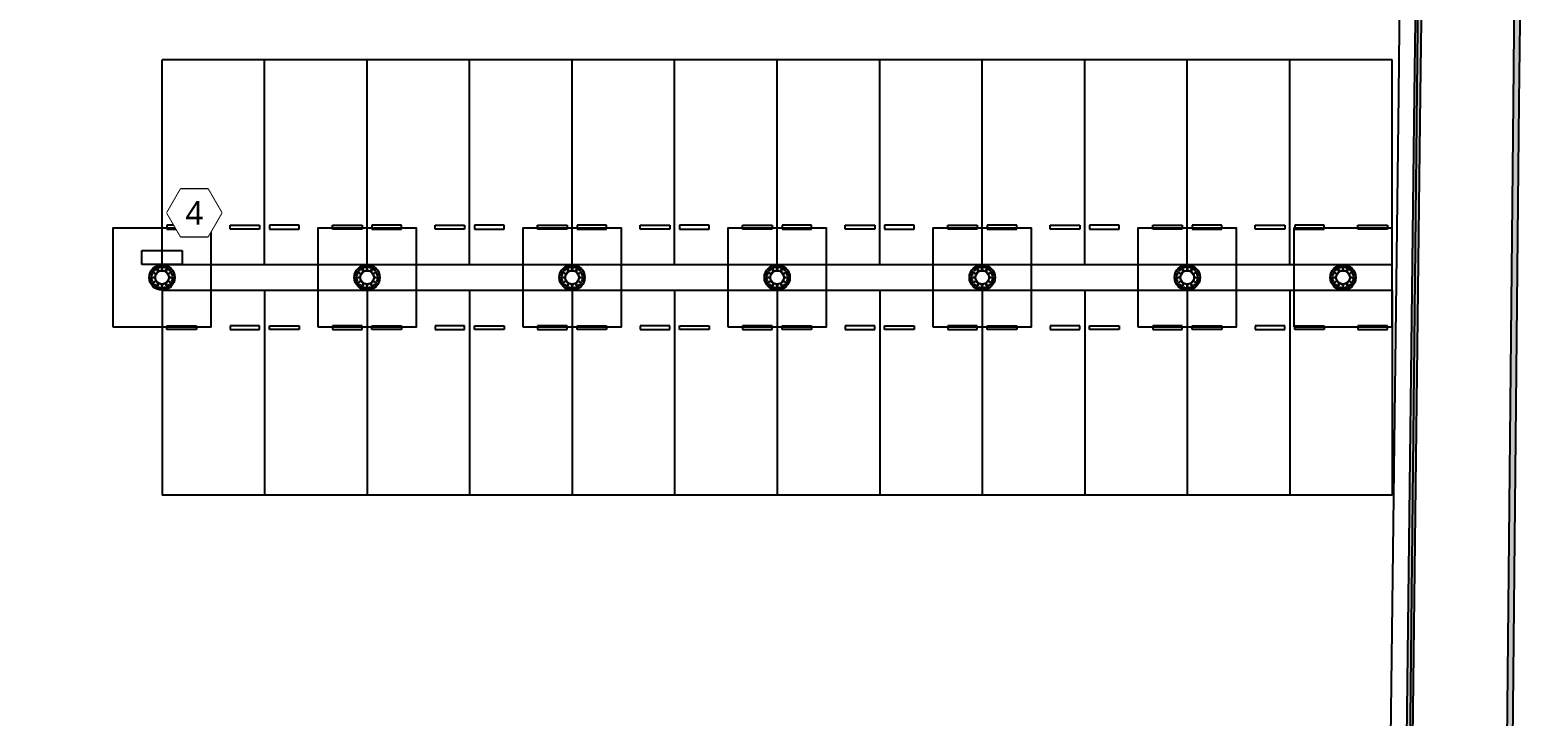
# Model space of a CAD drawing. Header units: millimetres. Extents: x 10297564 to 11610295, y -9287743 to -8409454.
# Drawn here: x 10609682 to 10647625, y -8892873 to -8875463 of the extents above; entities that cross this region are included whole.
import ezdxf
from ezdxf.enums import TextEntityAlignment as Align

# ---------------------------------------------------------------- set-up
doc = ezdxf.new("R2010")
doc.units = ezdxf.units.MM
doc.header["$LTSCALE"] = 100
doc.linetypes.add('CEN', pattern=[62, 60, -1, 0, -1])
for name, color, linetype in [('E-BACK', 8, 'Continuous'), ('EQ', 7, 'Continuous'), ('Sym', 2, 'Continuous'), ('text', 7, 'Continuous')]:
    doc.layers.add(name, color=color, linetype=linetype)
doc.styles.add('MG', font='malgun.ttf')

# ---------------------------------------------------------------- blocks, each defined once
blk = doc.blocks.new('ANCHOR_BOLT-PLAN-M24')
at = {"layer": 'E-BACK'}
for p, q in [((-26, 0), (26, 0)), ((-20, -4), (-18, 3)), ((0, 21), (-18, 10)), ((-18, 10), (-18, -10)), ((-13, 16), (-15, 12)), ((-13, 16), (-6, 17)), ((0, 26), (0, -26)), ((18, 10), (0, 21)), ((7, 20), (3, 19)), ((7, 20), (12, 14)), ((18, -10), (18, 10)), ((20, 4), (18, 7)), ((20, 4), (18, -3)), ((-20, -4), (-18, -7)), ((-18, -10), (0, -21)), ((-7, -20), (-12, -14)), ((-7, -20), (-3, -19)), ((0, -21), (18, -10)), ((13, -16), (6, -17)), ((13, -16), (15, -12))]:
    blk.add_line(p, q, dxfattribs=at)
for radius in [22, 12]:
    blk.add_circle((0, 0), radius, dxfattribs=at)
blk = doc.blocks.new('Arrow_Circle')
blk.add_circle((0, 0), 1)

msp = doc.modelspace()

# ---------------------------------------------------------------- hatches: boundary and pattern name
at = {"layer": 'E-BACK'}
h = msp.add_hatch(color=256, dxfattribs=at)
h.dxf.hatch_style = 1
h.paths.add_polyline_path([(10586772.2, -8914625.2), (10585159.7, -8912616.9), (10585201.9, -8912461.9), (10619813.7, -8912395.1), (10638792, -8912374.1), (10644459.3, -8906553.1), (10644599.4, -8893426), (10644794.8, -8877103.4), (10645005.5, -8860934.7), (10636792, -8853118.2), (10617078, -8853111.4), (10613453.4, -8853037.1), (10613473, -8852913), (10615239.7, -8850898.9), (10615712.2, -8850594.9), (10616009.8, -8850575.3), (10637134, -8850621.4), (10638801, -8850730.4), (10640346.4, -8851157.4), (10641922.2, -8851858.4), (10643454.8, -8852934.4), (10645187.6, -8854677.7), (10646504.7, -8856815.2), (10647193.6, -8858399.6), (10647625.1, -8860899), (10647444.2, -8877289.2), (10647283, -8893505.7), (10647129.7, -8906569.4), (10646954.5, -8908493), (10646349.5, -8910459.3), (10645295.7, -8912116), (10643834.7, -8913426.6), (10642491.3, -8914218.2), (10641078.5, -8914676.3), (10640073.1, -8914800.4), (10619663.6, -8914929.9), (10587502.2, -8914945.6), (10587010.5, -8914769)])
h.paths.add_polyline_path([(10586872.4, -8914510.5), (10585347.8, -8912611.6), (10619813.9, -8912545.1), (10638855.4, -8912524.1), (10644608.7, -8906614.7), (10644749.4, -8893427.7), (10644944.8, -8877105.2), (10645156.3, -8860871.2), (10636851.9, -8852968.2), (10617079.6, -8852961.4), (10613691, -8852891.9), (10615338.5, -8851013.6), (10615760.7, -8850742), (10616014.6, -8850725.3), (10637128.9, -8850771.4), (10638775.8, -8850879), (10640295.7, -8851299), (10641847.9, -8851989.5), (10643357.7, -8853049.6), (10645069, -8854771.2), (10646371.4, -8856884.8), (10647048.9, -8858442.8), (10647474.9, -8860911), (10647294.2, -8877287.7), (10647133.1, -8893504.1), (10646979.8, -8906561.7), (10646806.5, -8908463.8), (10646212.1, -8910395.9), (10645180.2, -8912018.1), (10643745.7, -8913305), (10642429.4, -8914080.6), (10641045.9, -8914529.2), (10640063.4, -8914650.5), (10619663.1, -8914779.9), (10587528.3, -8914795.6), (10587075.3, -8914632.8)], flags=16)

# ---------------------------------------------------------------- linework, layer by layer
for p, q in [((10645032.5, -8860880.6), (10644536.4, -8906458.5)), ((10644944.8, -8877105.2), (10645156.3, -8860871.2)), ((10647474.9, -8860911), (10647294.2, -8877287.7)), ((10647625.1, -8860899), (10647444.2, -8877289.2)), ((10644394.8, -8877098.4), (10644603.2, -8861104.1)), ((10644794.8, -8877103.4), (10645005.5, -8860934.7)), ((10644199.4, -8893421.5), (10644394.8, -8877098.4)), ((10644599.4, -8893426), (10644794.8, -8877103.4)), ((10644749.4, -8893427.7), (10644944.8, -8877105.2)), ((10647294.2, -8877287.7), (10647133.1, -8893504.1)), ((10647444.2, -8877289.2), (10647283, -8893505.7))]:
    msp.add_line(p, q, dxfattribs=at)
at = {"layer": 'E-BACK', "linetype": 'ByBlock', "ltscale": 1.8}
for p, q in [((10615631.9, -8876218.1), (10613031.9, -8876218.1)), ((10613031.9, -8881418.1), (10613031.9, -8876218.1)), ((10618231.9, -8876218.1), (10615631.9, -8876218.1)), ((10615631.9, -8881418.1), (10615631.9, -8876218.1)), ((10615631.9, -8881418.1), (10615631.9, -8876218.1)), ((10620831.9, -8876218.1), (10618231.9, -8876218.1)), ((10618231.9, -8881418.1), (10618231.9, -8876218.1)), ((10618231.9, -8881418.1), (10618231.9, -8876218.1)), ((10623431.9, -8876218.1), (10620831.9, -8876218.1)), ((10620831.9, -8881418.1), (10620831.9, -8876218.1)), ((10620831.9, -8881418.1), (10620831.9, -8876218.1)), ((10626031.9, -8876218.1), (10623431.9, -8876218.1)), ((10623431.9, -8881418.1), (10623431.9, -8876218.1)), ((10623431.9, -8881418.1), (10623431.9, -8876218.1)), ((10628631.9, -8876218.1), (10626031.9, -8876218.1)), ((10626031.9, -8881418.1), (10626031.9, -8876218.1)), ((10626031.9, -8881418.1), (10626031.9, -8876218.1)), ((10631231.9, -8876218.1), (10628631.9, -8876218.1)), ((10628631.9, -8881418.1), (10628631.9, -8876218.1)), ((10628631.9, -8881418.1), (10628631.9, -8876218.1)), ((10633831.9, -8876218.1), (10631231.9, -8876218.1)), ((10631231.9, -8881418.1), (10631231.9, -8876218.1)), ((10631231.9, -8881418.1), (10631231.9, -8876218.1)), ((10636431.9, -8876218.1), (10633831.9, -8876218.1)), ((10633831.9, -8881418.1), (10633831.9, -8876218.1)), ((10633831.9, -8881418.1), (10633831.9, -8876218.1)), ((10639031.9, -8876218.1), (10636431.9, -8876218.1)), ((10636431.9, -8881418.1), (10636431.9, -8876218.1)), ((10636431.9, -8881418.1), (10636431.9, -8876218.1)), ((10641631.9, -8876218.1), (10639031.9, -8876218.1)), ((10639031.9, -8881418.1), (10639031.9, -8876218.1)), ((10639031.9, -8881418.1), (10639031.9, -8876218.1)), ((10644231.9, -8876218.1), (10641631.9, -8876218.1)), ((10641631.9, -8881418.1), (10641631.9, -8876218.1)), ((10641631.9, -8881418.1), (10641631.9, -8876218.1)), ((10644231.9, -8881418.1), (10644231.9, -8876218.1)), ((10613906.9, -8880418.1), (10613156.9, -8880418.1)), ((10613156.9, -8880418.1), (10613156.9, -8880518.1)), ((10613156.9, -8880518.1), (10613906.9, -8880518.1)), ((10613906.9, -8880518.1), (10613906.9, -8880418.1)), ((10614756.9, -8880418.1), (10615506.9, -8880418.1)), ((10614756.9, -8880518.1), (10614756.9, -8880418.1)), ((10615506.9, -8880518.1), (10614756.9, -8880518.1)), ((10615506.9, -8880418.1), (10615506.9, -8880518.1)), ((10616506.9, -8880418.1), (10615756.9, -8880418.1)), ((10615756.9, -8880418.1), (10615756.9, -8880518.1)), ((10615756.9, -8880518.1), (10616506.9, -8880518.1)), ((10616506.9, -8880518.1), (10616506.9, -8880418.1)), ((10617356.9, -8880418.1), (10618106.9, -8880418.1)), ((10617356.9, -8880518.1), (10617356.9, -8880418.1)), ((10618106.9, -8880518.1), (10617356.9, -8880518.1)), ((10618106.9, -8880418.1), (10618106.9, -8880518.1)), ((10619106.9, -8880418.1), (10618356.9, -8880418.1)), ((10618356.9, -8880418.1), (10618356.9, -8880518.1)), ((10618356.9, -8880518.1), (10619106.9, -8880518.1)), ((10619106.9, -8880518.1), (10619106.9, -8880418.1)), ((10619956.9, -8880418.1), (10620706.9, -8880418.1)), ((10619956.9, -8880518.1), (10619956.9, -8880418.1)), ((10620706.9, -8880518.1), (10619956.9, -8880518.1)), ((10620706.9, -8880418.1), (10620706.9, -8880518.1)), ((10621706.9, -8880418.1), (10620956.9, -8880418.1)), ((10620956.9, -8880418.1), (10620956.9, -8880518.1)), ((10620956.9, -8880518.1), (10621706.9, -8880518.1)), ((10621706.9, -8880518.1), (10621706.9, -8880418.1)), ((10622556.9, -8880418.1), (10623306.9, -8880418.1)), ((10622556.9, -8880518.1), (10622556.9, -8880418.1)), ((10623306.9, -8880518.1), (10622556.9, -8880518.1)), ((10623306.9, -8880418.1), (10623306.9, -8880518.1)), ((10624306.9, -8880418.1), (10623556.9, -8880418.1)), ((10623556.9, -8880418.1), (10623556.9, -8880518.1)), ((10623556.9, -8880518.1), (10624306.9, -8880518.1)), ((10624306.9, -8880518.1), (10624306.9, -8880418.1)), ((10625156.9, -8880418.1), (10625906.9, -8880418.1)), ((10625156.9, -8880518.1), (10625156.9, -8880418.1)), ((10625906.9, -8880518.1), (10625156.9, -8880518.1)), ((10625906.9, -8880418.1), (10625906.9, -8880518.1)), ((10626906.9, -8880418.1), (10626156.9, -8880418.1)), ((10626156.9, -8880418.1), (10626156.9, -8880518.1)), ((10626156.9, -8880518.1), (10626906.9, -8880518.1)), ((10626906.9, -8880518.1), (10626906.9, -8880418.1)), ((10627756.9, -8880418.1), (10628506.9, -8880418.1)), ((10627756.9, -8880518.1), (10627756.9, -8880418.1)), ((10628506.9, -8880518.1), (10627756.9, -8880518.1)), ((10628506.9, -8880418.1), (10628506.9, -8880518.1)), ((10629506.9, -8880418.1), (10628756.9, -8880418.1)), ((10628756.9, -8880418.1), (10628756.9, -8880518.1)), ((10628756.9, -8880518.1), (10629506.9, -8880518.1)), ((10629506.9, -8880518.1), (10629506.9, -8880418.1)), ((10630356.9, -8880418.1), (10631106.9, -8880418.1)), ((10630356.9, -8880518.1), (10630356.9, -8880418.1)), ((10631106.9, -8880518.1), (10630356.9, -8880518.1)), ((10631106.9, -8880418.1), (10631106.9, -8880518.1)), ((10632106.9, -8880418.1), (10631356.9, -8880418.1)), ((10631356.9, -8880418.1), (10631356.9, -8880518.1)), ((10631356.9, -8880518.1), (10632106.9, -8880518.1)), ((10632106.9, -8880518.1), (10632106.9, -8880418.1)), ((10632956.9, -8880418.1), (10633706.9, -8880418.1)), ((10632956.9, -8880518.1), (10632956.9, -8880418.1)), ((10633706.9, -8880518.1), (10632956.9, -8880518.1)), ((10633706.9, -8880418.1), (10633706.9, -8880518.1)), ((10634706.9, -8880418.1), (10633956.9, -8880418.1)), ((10633956.9, -8880418.1), (10633956.9, -8880518.1)), ((10633956.9, -8880518.1), (10634706.9, -8880518.1)), ((10634706.9, -8880518.1), (10634706.9, -8880418.1)), ((10635556.9, -8880418.1), (10636306.9, -8880418.1)), ((10635556.9, -8880518.1), (10635556.9, -8880418.1)), ((10636306.9, -8880518.1), (10635556.9, -8880518.1)), ((10636306.9, -8880418.1), (10636306.9, -8880518.1)), ((10637306.9, -8880418.1), (10636556.9, -8880418.1)), ((10636556.9, -8880418.1), (10636556.9, -8880518.1)), ((10636556.9, -8880518.1), (10637306.9, -8880518.1)), ((10637306.9, -8880518.1), (10637306.9, -8880418.1)), ((10638156.9, -8880418.1), (10638906.9, -8880418.1)), ((10638156.9, -8880518.1), (10638156.9, -8880418.1)), ((10638906.9, -8880518.1), (10638156.9, -8880518.1)), ((10638906.9, -8880418.1), (10638906.9, -8880518.1)), ((10639906.9, -8880418.1), (10639156.9, -8880418.1)), ((10639156.9, -8880418.1), (10639156.9, -8880518.1)), ((10639156.9, -8880518.1), (10639906.9, -8880518.1)), ((10639906.9, -8880518.1), (10639906.9, -8880418.1)), ((10640756.9, -8880418.1), (10641506.9, -8880418.1)), ((10640756.9, -8880518.1), (10640756.9, -8880418.1)), ((10641506.9, -8880518.1), (10640756.9, -8880518.1)), ((10641506.9, -8880418.1), (10641506.9, -8880518.1)), ((10642506.9, -8880418.1), (10641756.9, -8880418.1)), ((10641756.9, -8880418.1), (10641756.9, -8880518.1)), ((10641756.9, -8880518.1), (10642506.9, -8880518.1)), ((10642506.9, -8880518.1), (10642506.9, -8880418.1)), ((10643356.9, -8880418.1), (10644106.9, -8880418.1)), ((10643356.9, -8880518.1), (10643356.9, -8880418.1)), ((10644106.9, -8880518.1), (10643356.9, -8880518.1)), ((10644106.9, -8880418.1), (10644106.9, -8880518.1)), ((10613031.9, -8881418.1), (10615631.9, -8881418.1)), ((10615631.9, -8881418.1), (10618231.9, -8881418.1)), ((10618231.9, -8881418.1), (10620831.9, -8881418.1)), ((10620831.9, -8881418.1), (10623431.9, -8881418.1)), ((10623431.9, -8881418.1), (10626031.9, -8881418.1)), ((10626031.9, -8881418.1), (10628631.9, -8881418.1)), ((10628631.9, -8881418.1), (10631231.9, -8881418.1)), ((10631231.9, -8881418.1), (10633831.9, -8881418.1)), ((10633831.9, -8881418.1), (10636431.9, -8881418.1)), ((10636431.9, -8881418.1), (10639031.9, -8881418.1)), ((10639031.9, -8881418.1), (10641631.9, -8881418.1)), ((10641631.9, -8881418.1), (10644231.9, -8881418.1)), ((10613031.9, -8882068.1), (10615631.9, -8882068.1)), ((10613031.9, -8882068.1), (10613031.9, -8887268.1)), ((10615631.9, -8882068.1), (10618231.9, -8882068.1)), ((10615631.9, -8882068.1), (10615631.9, -8887268.1)), ((10615631.9, -8882068.1), (10615631.9, -8887268.1)), ((10618231.9, -8882068.1), (10620831.9, -8882068.1)), ((10618231.9, -8882068.1), (10618231.9, -8887268.1)), ((10618231.9, -8882068.1), (10618231.9, -8887268.1)), ((10620831.9, -8882068.1), (10623431.9, -8882068.1)), ((10620831.9, -8882068.1), (10620831.9, -8887268.1)), ((10620831.9, -8882068.1), (10620831.9, -8887268.1)), ((10623431.9, -8882068.1), (10626031.9, -8882068.1)), ((10623431.9, -8882068.1), (10623431.9, -8887268.1)), ((10623431.9, -8882068.1), (10623431.9, -8887268.1)), ((10626031.9, -8882068.1), (10628631.9, -8882068.1)), ((10626031.9, -8882068.1), (10626031.9, -8887268.1)), ((10626031.9, -8882068.1), (10626031.9, -8887268.1)), ((10628631.9, -8882068.1), (10631231.9, -8882068.1)), ((10628631.9, -8882068.1), (10628631.9, -8887268.1)), ((10628631.9, -8882068.1), (10628631.9, -8887268.1)), ((10631231.9, -8882068.1), (10633831.9, -8882068.1)), ((10631231.9, -8882068.1), (10631231.9, -8887268.1)), ((10631231.9, -8882068.1), (10631231.9, -8887268.1)), ((10633831.9, -8882068.1), (10636431.9, -8882068.1)), ((10633831.9, -8882068.1), (10633831.9, -8887268.1)), ((10633831.9, -8882068.1), (10633831.9, -8887268.1)), ((10636431.9, -8882068.1), (10639031.9, -8882068.1)), ((10636431.9, -8882068.1), (10636431.9, -8887268.1)), ((10636431.9, -8882068.1), (10636431.9, -8887268.1)), ((10639031.9, -8882068.1), (10641631.9, -8882068.1)), ((10639031.9, -8882068.1), (10639031.9, -8887268.1)), ((10639031.9, -8882068.1), (10639031.9, -8887268.1)), ((10641631.9, -8882068.1), (10644231.9, -8882068.1)), ((10641631.9, -8882068.1), (10641631.9, -8887268.1)), ((10641631.9, -8882068.1), (10641631.9, -8887268.1)), ((10644231.9, -8882068.1), (10644231.9, -8887268.1)), ((10613156.9, -8883068.1), (10613156.9, -8882968.1)), ((10613156.9, -8882968.1), (10613906.9, -8882968.1)), ((10613906.9, -8883068.1), (10613156.9, -8883068.1)), ((10613906.9, -8882968.1), (10613906.9, -8883068.1)), ((10615506.9, -8882968.1), (10614756.9, -8882968.1)), ((10614756.9, -8882968.1), (10614756.9, -8883068.1)), ((10614756.9, -8883068.1), (10615506.9, -8883068.1)), ((10615506.9, -8883068.1), (10615506.9, -8882968.1)), ((10615756.9, -8883068.1), (10615756.9, -8882968.1)), ((10615756.9, -8882968.1), (10616506.9, -8882968.1)), ((10616506.9, -8883068.1), (10615756.9, -8883068.1)), ((10616506.9, -8882968.1), (10616506.9, -8883068.1)), ((10618106.9, -8882968.1), (10617356.9, -8882968.1)), ((10617356.9, -8882968.1), (10617356.9, -8883068.1)), ((10617356.9, -8883068.1), (10618106.9, -8883068.1)), ((10618106.9, -8883068.1), (10618106.9, -8882968.1)), ((10618356.9, -8883068.1), (10618356.9, -8882968.1)), ((10618356.9, -8882968.1), (10619106.9, -8882968.1)), ((10619106.9, -8883068.1), (10618356.9, -8883068.1)), ((10619106.9, -8882968.1), (10619106.9, -8883068.1)), ((10620706.9, -8882968.1), (10619956.9, -8882968.1)), ((10619956.9, -8882968.1), (10619956.9, -8883068.1)), ((10619956.9, -8883068.1), (10620706.9, -8883068.1)), ((10620706.9, -8883068.1), (10620706.9, -8882968.1)), ((10620956.9, -8883068.1), (10620956.9, -8882968.1)), ((10620956.9, -8882968.1), (10621706.9, -8882968.1)), ((10621706.9, -8883068.1), (10620956.9, -8883068.1)), ((10621706.9, -8882968.1), (10621706.9, -8883068.1)), ((10623306.9, -8882968.1), (10622556.9, -8882968.1)), ((10622556.9, -8882968.1), (10622556.9, -8883068.1)), ((10622556.9, -8883068.1), (10623306.9, -8883068.1)), ((10623306.9, -8883068.1), (10623306.9, -8882968.1)), ((10623556.9, -8883068.1), (10623556.9, -8882968.1)), ((10623556.9, -8882968.1), (10624306.9, -8882968.1)), ((10624306.9, -8883068.1), (10623556.9, -8883068.1)), ((10624306.9, -8882968.1), (10624306.9, -8883068.1)), ((10625906.9, -8882968.1), (10625156.9, -8882968.1)), ((10625156.9, -8882968.1), (10625156.9, -8883068.1)), ((10625156.9, -8883068.1), (10625906.9, -8883068.1)), ((10625906.9, -8883068.1), (10625906.9, -8882968.1)), ((10626156.9, -8883068.1), (10626156.9, -8882968.1)), ((10626156.9, -8882968.1), (10626906.9, -8882968.1)), ((10626906.9, -8883068.1), (10626156.9, -8883068.1)), ((10626906.9, -8882968.1), (10626906.9, -8883068.1)), ((10628506.9, -8882968.1), (10627756.9, -8882968.1)), ((10627756.9, -8882968.1), (10627756.9, -8883068.1)), ((10627756.9, -8883068.1), (10628506.9, -8883068.1)), ((10628506.9, -8883068.1), (10628506.9, -8882968.1)), ((10628756.9, -8883068.1), (10628756.9, -8882968.1)), ((10628756.9, -8882968.1), (10629506.9, -8882968.1)), ((10629506.9, -8883068.1), (10628756.9, -8883068.1)), ((10629506.9, -8882968.1), (10629506.9, -8883068.1)), ((10631106.9, -8882968.1), (10630356.9, -8882968.1)), ((10630356.9, -8882968.1), (10630356.9, -8883068.1)), ((10630356.9, -8883068.1), (10631106.9, -8883068.1)), ((10631106.9, -8883068.1), (10631106.9, -8882968.1)), ((10631356.9, -8883068.1), (10631356.9, -8882968.1)), ((10631356.9, -8882968.1), (10632106.9, -8882968.1)), ((10632106.9, -8883068.1), (10631356.9, -8883068.1)), ((10632106.9, -8882968.1), (10632106.9, -8883068.1)), ((10633706.9, -8882968.1), (10632956.9, -8882968.1)), ((10632956.9, -8882968.1), (10632956.9, -8883068.1)), ((10632956.9, -8883068.1), (10633706.9, -8883068.1)), ((10633706.9, -8883068.1), (10633706.9, -8882968.1)), ((10633956.9, -8883068.1), (10633956.9, -8882968.1)), ((10633956.9, -8882968.1), (10634706.9, -8882968.1)), ((10634706.9, -8883068.1), (10633956.9, -8883068.1)), ((10634706.9, -8882968.1), (10634706.9, -8883068.1)), ((10636306.9, -8882968.1), (10635556.9, -8882968.1)), ((10635556.9, -8882968.1), (10635556.9, -8883068.1)), ((10635556.9, -8883068.1), (10636306.9, -8883068.1)), ((10636306.9, -8883068.1), (10636306.9, -8882968.1)), ((10636556.9, -8883068.1), (10636556.9, -8882968.1)), ((10636556.9, -8882968.1), (10637306.9, -8882968.1)), ((10637306.9, -8883068.1), (10636556.9, -8883068.1)), ((10637306.9, -8882968.1), (10637306.9, -8883068.1)), ((10638906.9, -8882968.1), (10638156.9, -8882968.1)), ((10638156.9, -8882968.1), (10638156.9, -8883068.1)), ((10638156.9, -8883068.1), (10638906.9, -8883068.1)), ((10638906.9, -8883068.1), (10638906.9, -8882968.1)), ((10639156.9, -8883068.1), (10639156.9, -8882968.1)), ((10639156.9, -8882968.1), (10639906.9, -8882968.1)), ((10639906.9, -8883068.1), (10639156.9, -8883068.1)), ((10639906.9, -8882968.1), (10639906.9, -8883068.1)), ((10641506.9, -8882968.1), (10640756.9, -8882968.1)), ((10640756.9, -8882968.1), (10640756.9, -8883068.1)), ((10640756.9, -8883068.1), (10641506.9, -8883068.1)), ((10641506.9, -8883068.1), (10641506.9, -8882968.1)), ((10641756.9, -8883068.1), (10641756.9, -8882968.1)), ((10641756.9, -8882968.1), (10642506.9, -8882968.1)), ((10642506.9, -8883068.1), (10641756.9, -8883068.1)), ((10642506.9, -8882968.1), (10642506.9, -8883068.1)), ((10644106.9, -8882968.1), (10643356.9, -8882968.1)), ((10643356.9, -8882968.1), (10643356.9, -8883068.1)), ((10643356.9, -8883068.1), (10644106.9, -8883068.1)), ((10644106.9, -8883068.1), (10644106.9, -8882968.1)), ((10615631.9, -8887268.1), (10613031.9, -8887268.1)), ((10618231.9, -8887268.1), (10615631.9, -8887268.1)), ((10620831.9, -8887268.1), (10618231.9, -8887268.1)), ((10623431.9, -8887268.1), (10620831.9, -8887268.1)), ((10626031.9, -8887268.1), (10623431.9, -8887268.1)), ((10628631.9, -8887268.1), (10626031.9, -8887268.1)), ((10631231.9, -8887268.1), (10628631.9, -8887268.1)), ((10633831.9, -8887268.1), (10631231.9, -8887268.1)), ((10636431.9, -8887268.1), (10633831.9, -8887268.1)), ((10639031.9, -8887268.1), (10636431.9, -8887268.1)), ((10641631.9, -8887268.1), (10639031.9, -8887268.1)), ((10644231.9, -8887268.1), (10641631.9, -8887268.1))]:
    msp.add_line(p, q, dxfattribs=at)
at = {"layer": 'E-BACK'}
for points in [[(10611781.9, -8882993.1), (10614281.9, -8882993.1), (10614281.9, -8880493.1), (10611781.9, -8880493.1)], [(10616981.9, -8882993.1), (10619481.9, -8882993.1), (10619481.9, -8880493.1), (10616981.9, -8880493.1)], [(10622181.9, -8882993.1), (10624681.9, -8882993.1), (10624681.9, -8880493.1), (10622181.9, -8880493.1)], [(10627381.9, -8882993.1), (10629881.9, -8882993.1), (10629881.9, -8880493.1), (10627381.9, -8880493.1)], [(10632581.9, -8882993.1), (10635081.9, -8882993.1), (10635081.9, -8880493.1), (10632581.9, -8880493.1)], [(10637781.9, -8882993.1), (10640281.9, -8882993.1), (10640281.9, -8880493.1), (10637781.9, -8880493.1)], [(10641731.9, -8882993.1), (10644231.9, -8882993.1), (10644231.9, -8880493.1), (10641731.9, -8880493.1)]]:
    msp.add_lwpolyline(points, close=True, dxfattribs=at)
for points in [[(10612854.1, -8881737.1), (10612854.1, -8881749.1), (10612716.9, -8881749.1), (10612716.9, -8881737.1), (10612854.1, -8881737.1)], [(10612880.9, -8881649), (10612874.9, -8881659.4), (10612756.1, -8881590.8), (10612762.1, -8881580.4), (10612880.9, -8881649)], [(10612948.2, -8881586.1), (10612937.8, -8881592.1), (10612869.2, -8881473.3), (10612879.6, -8881467.3), (10612948.2, -8881586.1)], [(10613037.9, -8881565.3), (10613025.9, -8881565.3), (10613025.9, -8881428.1), (10613037.9, -8881428.1), (10613037.9, -8881565.3)], [(10613126, -8881592.1), (10613115.6, -8881586.1), (10613184.2, -8881467.3), (10613194.6, -8881473.3), (10613126, -8881592.1)], [(10613188.9, -8881659.4), (10613182.9, -8881649), (10613301.7, -8881580.4), (10613307.7, -8881590.8), (10613188.9, -8881659.4)], [(10613209.7, -8881749.1), (10613209.7, -8881737.1), (10613346.9, -8881737.1), (10613346.9, -8881749.1), (10613209.7, -8881749.1)], [(10618054.1, -8881737.1), (10618054.1, -8881749.1), (10617916.9, -8881749.1), (10617916.9, -8881737.1), (10618054.1, -8881737.1)], [(10618080.9, -8881649), (10618074.9, -8881659.4), (10617956.1, -8881590.8), (10617962.1, -8881580.4), (10618080.9, -8881649)], [(10618148.2, -8881586.1), (10618137.8, -8881592.1), (10618069.2, -8881473.3), (10618079.6, -8881467.3), (10618148.2, -8881586.1)], [(10618237.9, -8881565.3), (10618225.9, -8881565.3), (10618225.9, -8881428.1), (10618237.9, -8881428.1), (10618237.9, -8881565.3)], [(10618326, -8881592.1), (10618315.6, -8881586.1), (10618384.2, -8881467.3), (10618394.6, -8881473.3), (10618326, -8881592.1)], [(10618388.9, -8881659.4), (10618382.9, -8881649), (10618501.7, -8881580.4), (10618507.7, -8881590.8), (10618388.9, -8881659.4)], [(10618409.7, -8881749.1), (10618409.7, -8881737.1), (10618546.9, -8881737.1), (10618546.9, -8881749.1), (10618409.7, -8881749.1)], [(10623254.1, -8881737.1), (10623254.1, -8881749.1), (10623116.9, -8881749.1), (10623116.9, -8881737.1), (10623254.1, -8881737.1)], [(10623280.9, -8881649), (10623274.9, -8881659.4), (10623156.1, -8881590.8), (10623162.1, -8881580.4), (10623280.9, -8881649)], [(10623348.2, -8881586.1), (10623337.8, -8881592.1), (10623269.2, -8881473.3), (10623279.6, -8881467.3), (10623348.2, -8881586.1)], [(10623437.9, -8881565.3), (10623425.9, -8881565.3), (10623425.9, -8881428.1), (10623437.9, -8881428.1), (10623437.9, -8881565.3)], [(10623526, -8881592.1), (10623515.6, -8881586.1), (10623584.2, -8881467.3), (10623594.6, -8881473.3), (10623526, -8881592.1)], [(10623588.9, -8881659.4), (10623582.9, -8881649), (10623701.7, -8881580.4), (10623707.7, -8881590.8), (10623588.9, -8881659.4)], [(10623609.7, -8881749.1), (10623609.7, -8881737.1), (10623746.9, -8881737.1), (10623746.9, -8881749.1), (10623609.7, -8881749.1)], [(10628454.1, -8881737.1), (10628454.1, -8881749.1), (10628316.9, -8881749.1), (10628316.9, -8881737.1), (10628454.1, -8881737.1)], [(10628480.9, -8881649), (10628474.9, -8881659.4), (10628356.1, -8881590.8), (10628362.1, -8881580.4), (10628480.9, -8881649)], [(10628548.2, -8881586.1), (10628537.8, -8881592.1), (10628469.2, -8881473.3), (10628479.6, -8881467.3), (10628548.2, -8881586.1)], [(10628637.9, -8881565.3), (10628625.9, -8881565.3), (10628625.9, -8881428.1), (10628637.9, -8881428.1), (10628637.9, -8881565.3)], [(10628726, -8881592.1), (10628715.6, -8881586.1), (10628784.2, -8881467.3), (10628794.6, -8881473.3), (10628726, -8881592.1)], [(10628788.9, -8881659.4), (10628782.9, -8881649), (10628901.7, -8881580.4), (10628907.7, -8881590.8), (10628788.9, -8881659.4)], [(10628809.7, -8881749.1), (10628809.7, -8881737.1), (10628946.9, -8881737.1), (10628946.9, -8881749.1), (10628809.7, -8881749.1)], [(10633654.1, -8881737.1), (10633654.1, -8881749.1), (10633516.9, -8881749.1), (10633516.9, -8881737.1), (10633654.1, -8881737.1)], [(10633680.9, -8881649), (10633674.9, -8881659.4), (10633556.1, -8881590.8), (10633562.1, -8881580.4), (10633680.9, -8881649)], [(10633748.2, -8881586.1), (10633737.8, -8881592.1), (10633669.2, -8881473.3), (10633679.6, -8881467.3), (10633748.2, -8881586.1)], [(10633837.9, -8881565.3), (10633825.9, -8881565.3), (10633825.9, -8881428.1), (10633837.9, -8881428.1), (10633837.9, -8881565.3)], [(10633926, -8881592.1), (10633915.6, -8881586.1), (10633984.2, -8881467.3), (10633994.6, -8881473.3), (10633926, -8881592.1)], [(10633988.9, -8881659.4), (10633982.9, -8881649), (10634101.7, -8881580.4), (10634107.7, -8881590.8), (10633988.9, -8881659.4)], [(10634009.7, -8881749.1), (10634009.7, -8881737.1), (10634146.9, -8881737.1), (10634146.9, -8881749.1), (10634009.7, -8881749.1)], [(10638854.1, -8881737.1), (10638854.1, -8881749.1), (10638716.9, -8881749.1), (10638716.9, -8881737.1), (10638854.1, -8881737.1)], [(10638880.9, -8881649), (10638874.9, -8881659.4), (10638756.1, -8881590.8), (10638762.1, -8881580.4), (10638880.9, -8881649)], [(10638948.2, -8881586.1), (10638937.8, -8881592.1), (10638869.2, -8881473.3), (10638879.6, -8881467.3), (10638948.2, -8881586.1)], [(10639037.9, -8881565.3), (10639025.9, -8881565.3), (10639025.9, -8881428.1), (10639037.9, -8881428.1), (10639037.9, -8881565.3)], [(10639126, -8881592.1), (10639115.6, -8881586.1), (10639184.2, -8881467.3), (10639194.6, -8881473.3), (10639126, -8881592.1)], [(10639188.9, -8881659.4), (10639182.9, -8881649), (10639301.7, -8881580.4), (10639307.7, -8881590.8), (10639188.9, -8881659.4)], [(10639209.7, -8881749.1), (10639209.7, -8881737.1), (10639346.9, -8881737.1), (10639346.9, -8881749.1), (10639209.7, -8881749.1)], [(10642804.1, -8881737.1), (10642804.1, -8881749.1), (10642666.9, -8881749.1), (10642666.9, -8881737.1), (10642804.1, -8881737.1)], [(10642830.9, -8881649), (10642824.9, -8881659.4), (10642706.1, -8881590.8), (10642712.1, -8881580.4), (10642830.9, -8881649)], [(10642898.2, -8881586.1), (10642887.8, -8881592.1), (10642819.2, -8881473.3), (10642829.6, -8881467.3), (10642898.2, -8881586.1)], [(10642987.9, -8881565.3), (10642975.9, -8881565.3), (10642975.9, -8881428.1), (10642987.9, -8881428.1), (10642987.9, -8881565.3)], [(10643076, -8881592.1), (10643065.6, -8881586.1), (10643134.2, -8881467.3), (10643144.6, -8881473.3), (10643076, -8881592.1)], [(10643138.9, -8881659.4), (10643132.9, -8881649), (10643251.7, -8881580.4), (10643257.7, -8881590.8), (10643138.9, -8881659.4)], [(10643159.7, -8881749.1), (10643159.7, -8881737.1), (10643296.9, -8881737.1), (10643296.9, -8881749.1), (10643159.7, -8881749.1)], [(10612874.9, -8881826.8), (10612880.9, -8881837.2), (10612762.1, -8881905.8), (10612756.1, -8881895.4), (10612874.9, -8881826.8)], [(10612937.8, -8881894.1), (10612948.2, -8881900.1), (10612879.6, -8882018.9), (10612869.2, -8882012.9), (10612937.8, -8881894.1)], [(10613025.9, -8881920.9), (10613037.9, -8881920.9), (10613037.9, -8882058.1), (10613025.9, -8882058.1), (10613025.9, -8881920.9)], [(10613115.6, -8881900.1), (10613126, -8881894.1), (10613194.6, -8882012.9), (10613184.2, -8882018.9), (10613115.6, -8881900.1)], [(10613182.9, -8881837.2), (10613188.9, -8881826.8), (10613307.7, -8881895.4), (10613301.7, -8881905.8), (10613182.9, -8881837.2)], [(10618074.9, -8881826.8), (10618080.9, -8881837.2), (10617962.1, -8881905.8), (10617956.1, -8881895.4), (10618074.9, -8881826.8)], [(10618137.8, -8881894.1), (10618148.2, -8881900.1), (10618079.6, -8882018.9), (10618069.2, -8882012.9), (10618137.8, -8881894.1)], [(10618225.9, -8881920.9), (10618237.9, -8881920.9), (10618237.9, -8882058.1), (10618225.9, -8882058.1), (10618225.9, -8881920.9)], [(10618315.6, -8881900.1), (10618326, -8881894.1), (10618394.6, -8882012.9), (10618384.2, -8882018.9), (10618315.6, -8881900.1)], [(10618382.9, -8881837.2), (10618388.9, -8881826.8), (10618507.7, -8881895.4), (10618501.7, -8881905.8), (10618382.9, -8881837.2)], [(10623274.9, -8881826.8), (10623280.9, -8881837.2), (10623162.1, -8881905.8), (10623156.1, -8881895.4), (10623274.9, -8881826.8)], [(10623337.8, -8881894.1), (10623348.2, -8881900.1), (10623279.6, -8882018.9), (10623269.2, -8882012.9), (10623337.8, -8881894.1)], [(10623425.9, -8881920.9), (10623437.9, -8881920.9), (10623437.9, -8882058.1), (10623425.9, -8882058.1), (10623425.9, -8881920.9)], [(10623515.6, -8881900.1), (10623526, -8881894.1), (10623594.6, -8882012.9), (10623584.2, -8882018.9), (10623515.6, -8881900.1)], [(10623582.9, -8881837.2), (10623588.9, -8881826.8), (10623707.7, -8881895.4), (10623701.7, -8881905.8), (10623582.9, -8881837.2)], [(10628474.9, -8881826.8), (10628480.9, -8881837.2), (10628362.1, -8881905.8), (10628356.1, -8881895.4), (10628474.9, -8881826.8)], [(10628537.8, -8881894.1), (10628548.2, -8881900.1), (10628479.6, -8882018.9), (10628469.2, -8882012.9), (10628537.8, -8881894.1)], [(10628625.9, -8881920.9), (10628637.9, -8881920.9), (10628637.9, -8882058.1), (10628625.9, -8882058.1), (10628625.9, -8881920.9)], [(10628715.6, -8881900.1), (10628726, -8881894.1), (10628794.6, -8882012.9), (10628784.2, -8882018.9), (10628715.6, -8881900.1)], [(10628782.9, -8881837.2), (10628788.9, -8881826.8), (10628907.7, -8881895.4), (10628901.7, -8881905.8), (10628782.9, -8881837.2)], [(10633674.9, -8881826.8), (10633680.9, -8881837.2), (10633562.1, -8881905.8), (10633556.1, -8881895.4), (10633674.9, -8881826.8)], [(10633737.8, -8881894.1), (10633748.2, -8881900.1), (10633679.6, -8882018.9), (10633669.2, -8882012.9), (10633737.8, -8881894.1)], [(10633825.9, -8881920.9), (10633837.9, -8881920.9), (10633837.9, -8882058.1), (10633825.9, -8882058.1), (10633825.9, -8881920.9)], [(10633915.6, -8881900.1), (10633926, -8881894.1), (10633994.6, -8882012.9), (10633984.2, -8882018.9), (10633915.6, -8881900.1)], [(10633982.9, -8881837.2), (10633988.9, -8881826.8), (10634107.7, -8881895.4), (10634101.7, -8881905.8), (10633982.9, -8881837.2)], [(10638874.9, -8881826.8), (10638880.9, -8881837.2), (10638762.1, -8881905.8), (10638756.1, -8881895.4), (10638874.9, -8881826.8)], [(10638937.8, -8881894.1), (10638948.2, -8881900.1), (10638879.6, -8882018.9), (10638869.2, -8882012.9), (10638937.8, -8881894.1)], [(10639025.9, -8881920.9), (10639037.9, -8881920.9), (10639037.9, -8882058.1), (10639025.9, -8882058.1), (10639025.9, -8881920.9)], [(10639115.6, -8881900.1), (10639126, -8881894.1), (10639194.6, -8882012.9), (10639184.2, -8882018.9), (10639115.6, -8881900.1)], [(10639182.9, -8881837.2), (10639188.9, -8881826.8), (10639307.7, -8881895.4), (10639301.7, -8881905.8), (10639182.9, -8881837.2)], [(10642824.9, -8881826.8), (10642830.9, -8881837.2), (10642712.1, -8881905.8), (10642706.1, -8881895.4), (10642824.9, -8881826.8)], [(10642887.8, -8881894.1), (10642898.2, -8881900.1), (10642829.6, -8882018.9), (10642819.2, -8882012.9), (10642887.8, -8881894.1)], [(10642975.9, -8881920.9), (10642987.9, -8881920.9), (10642987.9, -8882058.1), (10642975.9, -8882058.1), (10642975.9, -8881920.9)], [(10643065.6, -8881900.1), (10643076, -8881894.1), (10643144.6, -8882012.9), (10643134.2, -8882018.9), (10643065.6, -8881900.1)], [(10643132.9, -8881837.2), (10643138.9, -8881826.8), (10643257.7, -8881895.4), (10643251.7, -8881905.8), (10643132.9, -8881837.2)]]:
    msp.add_lwpolyline(points, dxfattribs=at)
for centre, radius in [((10613031.9, -8881743.1), 325), ((10613031.9, -8881743.1), 177.8), ((10613031.9, -8881743.1), 169.8), ((10618231.9, -8881743.1), 325), ((10618231.9, -8881743.1), 177.8), ((10618231.9, -8881743.1), 169.8), ((10623431.9, -8881743.1), 325), ((10623431.9, -8881743.1), 177.8), ((10623431.9, -8881743.1), 169.8), ((10628631.9, -8881743.1), 325), ((10628631.9, -8881743.1), 177.8), ((10628631.9, -8881743.1), 169.8), ((10633831.9, -8881743.1), 325), ((10633831.9, -8881743.1), 177.8), ((10633831.9, -8881743.1), 169.8), ((10639031.9, -8881743.1), 325), ((10639031.9, -8881743.1), 177.8), ((10639031.9, -8881743.1), 169.8), ((10642981.9, -8881743.1), 325), ((10642981.9, -8881743.1), 177.8), ((10642981.9, -8881743.1), 169.8)]:
    msp.add_circle(centre, radius, dxfattribs=at)
at = {"layer": 'EQ', "color": 1, "linetype": 'CEN', "ltscale": 1.8}
msp.add_lwpolyline([(10612521.9, -8881058.1), (10613541.9, -8881058.1), (10613541.9, -8881418.1), (10612521.9, -8881418.1)], close=True, dxfattribs=at)
at = {"layer": 'Sym', "color": 1}
msp.add_lwpolyline([(10613505.6, -8879506.4), (10613160.5, -8880104.2), (10613505.6, -8880702.1), (10614195.9, -8880702.1), (10614541.1, -8880104.2), (10614195.9, -8879506.4)], close=True, dxfattribs=at)

# ---------------------------------------------------------------- block references
at = {"layer": 'E-BACK'}
for p in [(10612761.4, -8881670.6), (10612761.4, -8881815.6), (10612833.9, -8881545.1), (10612959.4, -8881472.6), (10613104.3, -8881472.6), (10613229.9, -8881545.1), (10613302.3, -8881670.6), (10613302.3, -8881815.6), (10617961.4, -8881670.6), (10617961.4, -8881815.6), (10618033.9, -8881545.1), (10618159.4, -8881472.6), (10618304.3, -8881472.6), (10618429.9, -8881545.1), (10618502.3, -8881670.6), (10618502.3, -8881815.6), (10623161.4, -8881670.6), (10623161.4, -8881815.6), (10623233.9, -8881545.1), (10623359.4, -8881472.6), (10623504.3, -8881472.6), (10623629.9, -8881545.1), (10623702.3, -8881670.6), (10623702.3, -8881815.6), (10628361.4, -8881670.6), (10628361.4, -8881815.6), (10628433.9, -8881545.1), (10628559.4, -8881472.6), (10628704.3, -8881472.6), (10628829.9, -8881545.1), (10628902.3, -8881670.6), (10628902.3, -8881815.6), (10633561.4, -8881670.6), (10633561.4, -8881815.6), (10633633.9, -8881545.1), (10633759.4, -8881472.6), (10633904.3, -8881472.6), (10634029.9, -8881545.1), (10634102.3, -8881670.6), (10634102.3, -8881815.6), (10638761.4, -8881670.6), (10638761.4, -8881815.6), (10638833.9, -8881545.1), (10638959.4, -8881472.6), (10639104.3, -8881472.6), (10639229.9, -8881545.1), (10639302.3, -8881670.6), (10639302.3, -8881815.6), (10642711.4, -8881670.6), (10642711.4, -8881815.6), (10642783.9, -8881545.1), (10642909.4, -8881472.6), (10643054.3, -8881472.6), (10643179.9, -8881545.1), (10643252.3, -8881670.6), (10643252.3, -8881815.6), (10612833.9, -8881941.1), (10612959.4, -8882013.6), (10613104.3, -8882013.6), (10613229.9, -8881941.1), (10618033.9, -8881941.1), (10618159.4, -8882013.6), (10618304.3, -8882013.6), (10618429.9, -8881941.1), (10623233.9, -8881941.1), (10623359.4, -8882013.6), (10623504.3, -8882013.6), (10623629.9, -8881941.1), (10628433.9, -8881941.1), (10628559.4, -8882013.6), (10628704.3, -8882013.6), (10628829.9, -8881941.1), (10633633.9, -8881941.1), (10633759.4, -8882013.6), (10633904.3, -8882013.6), (10634029.9, -8881941.1), (10638833.9, -8881941.1), (10638959.4, -8882013.6), (10639104.3, -8882013.6), (10639229.9, -8881941.1), (10642783.9, -8881941.1), (10642909.4, -8882013.6), (10643054.3, -8882013.6), (10643179.9, -8881941.1)]:
    msp.add_blockref('ANCHOR_BOLT-PLAN-M24', p, dxfattribs=at)
at = {"layer": 'E-BACK', "xscale": 6, "yscale": 6}
for p in [(10613104.3, -8882013.6), (10618304.3, -8882013.6), (10623504.3, -8882013.6), (10628704.3, -8882013.6), (10633904.3, -8882013.6), (10639104.3, -8882013.6), (10643054.3, -8882013.6)]:
    msp.add_blockref('Arrow_Circle', p, dxfattribs=at)

# ---------------------------------------------------------------- next in the draw order: wipeouts: each hides what was drawn before it
at = {"color": 1}
msp.add_wipeout([(10613505.6, -8879506.4), (10614195.9, -8879506.4), (10614541.1, -8880104.2), (10614195.9, -8880702.1), (10613505.6, -8880702.1), (10613160.5, -8880104.2)], dxfattribs=at).dxf.layer = 'Sym'

# ---------------------------------------------------------------- next in the draw order: texts
at = {"layer": 'text', "style": 'MG'}
msp.add_text('4', height=600, dxfattribs=at).set_placement((10613850.8, -8880104.2), align=Align.MIDDLE)

doc.saveas('drawing.dxf')
